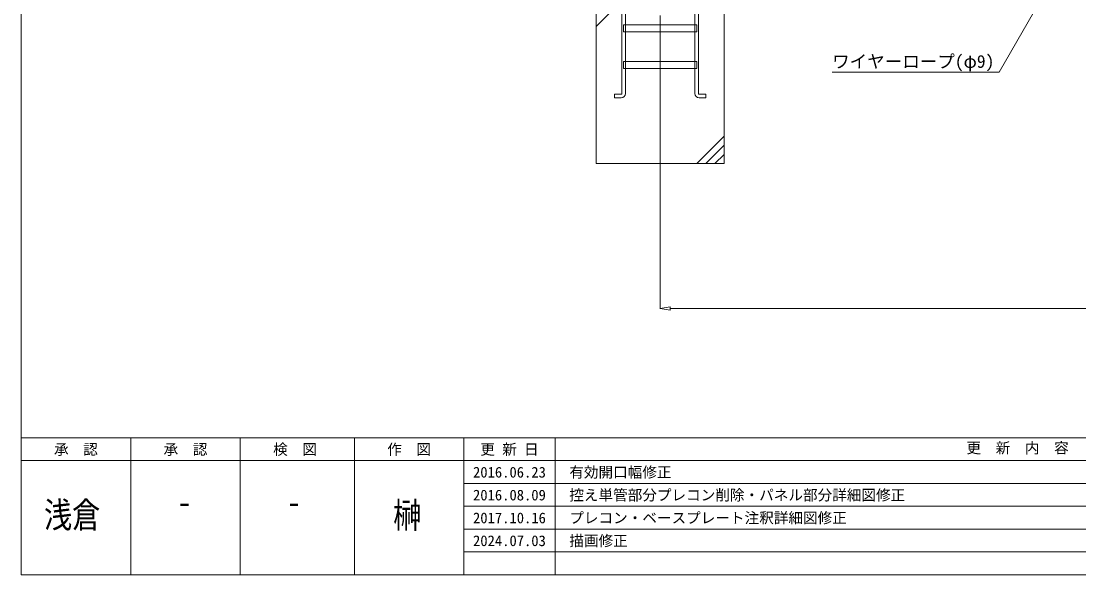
# Model space of a CAD drawing. Units: millimetres, scale not verified. Extents: x -10062 to 10062, y -16938 to 16938.
# Drawn here: x -10062 to -4269, y 3062 to 6091 of the extents above; entities that cross this region are included whole.
import ezdxf
from ezdxf.enums import TextEntityAlignment as Align

# ---------------------------------------------------------------- set-up
doc = ezdxf.new("R2010")
doc.units = ezdxf.units.MM
doc.header["$LTSCALE"] = 90
doc.linetypes.add('CHAIN2', pattern=[12, 9, -1, 1, -1])
doc.linetypes.add('DASHED1', pattern=[1.8, 1.2, -0.6])
for name, color, linetype, lineweight in [('0-9_基礎工事用PCA小', 134, 'Continuous', 18), ('0-B_図面枠', 134, 'Continuous', 18), ('0-C_寸法', 134, 'Continuous', 18), ('1-6_通芯', 134, 'CHAIN2', 18), ('1-B_文字', 134, 'Continuous', 18)]:
    doc.layers.add(name, color=color, linetype=linetype, lineweight=lineweight)
doc.styles.add('ＭＳ ゴシック', font='')
doc.styles.get('ＭＳ ゴシック').set_extended_font_data('MS Gothic')

msp = doc.modelspace()

# ---------------------------------------------------------------- linework, layer by layer
at = {"layer": '0-9_基礎工事用PCA小'}
for p, q in [((-6912.5, 6062.5), (-6762.5, 6212.5)), ((-6752.98, 6032.5), (-6752.98, 5870.5)), ((-6372.03, 6032.5), (-6372.03, 5870.5)), ((-6752.98, 5832.5), (-6752.98, 5695.5)), ((-6372.03, 5832.5), (-6372.03, 5695.5)), ((-6212.5, 5462.5), (-6362.5, 5312.5)), ((-6212.5, 5412.5), (-6312.5, 5312.5)), ((-6212.5, 5362.5), (-6262.5, 5312.5))]:
    msp.add_line(p, q, dxfattribs=at)
at = {"layer": '0-9_基礎工事用PCA小', "linetype": 'DASHED1'}
for p, q in [((-6752.98, 6070.5), (-6752.98, 6032.5)), ((-6372.03, 6070.5), (-6372.03, 6032.5)), ((-6752.98, 5870.5), (-6752.98, 5832.5)), ((-6372.03, 5870.5), (-6372.03, 5832.5))]:
    msp.add_line(p, q, dxfattribs=at)
at = {"layer": '0-9_基礎工事用PCA小'}
for points in [[(-6772.02, 5695.55), (-6772.02, 6272.5), (-6752.98, 6272.5), (-6752.98, 6070.5)], [(-6352.97, 5695.55), (-6352.97, 6272.5), (-6372.03, 6272.5), (-6372.03, 6070.5)], [(-6775.97, 5672.5), (-6812.97, 5672.5), (-6812.97, 5691.55), (-6776.03, 5691.55)], [(-6349.02, 5672.5), (-6312.02, 5672.5), (-6312.02, 5691.55), (-6348.98, 5691.55)]]:
    msp.add_lwpolyline(points, dxfattribs=at)
for points in [[(-6912.5, 5312.5), (-6212.5, 5312.5), (-6212.5, 6212.5), (-6912.5, 6212.5)], [(-6762.5, 6070.5), (-6362.5, 6070.5), (-6362.5, 6032.5), (-6762.5, 6032.5)], [(-6762.5, 5870.5), (-6362.5, 5870.5), (-6362.5, 5832.5), (-6762.5, 5832.5)]]:
    msp.add_lwpolyline(points, close=True, dxfattribs=at)
for centre, radius, start, end in [((-6776.03, 5695.55), 4, 270, 360), ((-6775.97, 5695.5), 23, 270, 360), ((-6349.02, 5695.5), 23, 180, 270), ((-6348.98, 5695.55), 4, 180, 270)]:
    msp.add_arc(centre, radius, start, end, dxfattribs=at)
at = {"layer": '0-B_図面枠'}
for p, q in [((-10062.5, 3812.5), (10062.5, 3812.5)), ((-9462.5, 3812.5), (-9462.5, 3062.5)), ((-8862.5, 3812.5), (-8862.5, 3062.5)), ((-8237.5, 3812.5), (-8237.5, 3062.5)), ((-7637.5, 3812.5), (-7637.5, 3062.5)), ((-7137.5, 3812.5), (-7137.5, 3062.5)), ((-10062.5, 3687.5), (-2087.5, 3687.5)), ((-7637.5, 3562.5), (-2087.5, 3562.5)), ((-7637.5, 3437.5), (-2087.5, 3437.5)), ((-7637.5, 3312.5), (-2087.5, 3312.5)), ((-7637.5, 3187.5), (-2087.5, 3187.5))]:
    msp.add_line(p, q, dxfattribs=at)
msp.add_lwpolyline([(-10062.5, 16937.5), (10062.5, 16937.5), (10062.5, 3062.5), (-10062.5, 3062.5)], close=True, dxfattribs=at)
at = {"layer": '0-C_寸法'}
for p, q in [((-6562.5, 5311.5), (-6562.5, 4518.05)), ((-6507.5, 4528.21), (-6562.5, 4519.04)), ((-6562.5, 4519.04), (-6507.5, 4509.87)), ((-6507.5, 4528.21), (-6507.5, 4509.87)), ((-217.5, 4519.04), (-6507.5, 4519.04))]:
    msp.add_line(p, q, dxfattribs=at)
at = {"layer": '1-6_通芯'}
msp.add_line((-6562.5, 5312.5), (-6562.5, 7224.5), dxfattribs=at)
at = {"layer": '1-B_文字'}
msp.add_line((-5620.64, 5812.5), (-4707.2, 5812.5), dxfattribs=at)
msp.add_lwpolyline([(-4449.58, 6257.5), (-4706.5, 5812.5), (-4706.86, 5812.5)], dxfattribs=at)

# ---------------------------------------------------------------- texts
at = {"layer": '0-B_図面枠', "style": 'ＭＳ ゴシック'}
for s, p in [('承\u3000認', (-9882.5, 3702)), ('承\u3000認', (-9282.5, 3702)), ('検\u3000図', (-8682.5, 3702)), ('作\u3000図', (-8057.5, 3702)), ('更 新 日', (-7547.5, 3702)), ('更\u3000新\u3000内\u3000容', (-4884.88, 3709.68)), ('2016.06.23', (-7587.5, 3577)), ('有効開口幅修正', (-7060.3, 3577)), ('控え単管部分プレコン削除・パネル部分詳細図修正', (-7060.3, 3452)), ('2016.08.09', (-7587.5, 3452)), ('2017.10.16', (-7587.5, 3327)), ('プレコン・ベースプレート注釈詳細図修正', (-7060.3, 3327)), ('2024.07.03', (-7587.5, 3202)), ('描画修正', (-7060.3, 3202))]:
    msp.add_text(s, height=58.65, dxfattribs=at).set_placement(p, align=Align.BOTTOM_LEFT)
at = {"layer": '0-B_図面枠', "style": 'ＭＳ ゴシック', "width": 0.8}
for s, p in [('浅倉', (-9937.04, 3277.82)), ('榊', (-8024.77, 3276.12)), ('-', (-9206.14, 3348.98)), ('-', (-8606.13, 3348.98))]:
    msp.add_text(s, height=140.8, dxfattribs=at).set_placement(p, align=Align.BOTTOM_LEFT)
at = {"layer": '1-B_文字', "style": 'ＭＳ ゴシック'}
msp.add_text('ワイヤーロープ(φ9)', height=70.38, dxfattribs=at).set_placement((-5620.64, 5814.8), align=Align.BOTTOM_LEFT)

doc.saveas('drawing.dxf')
